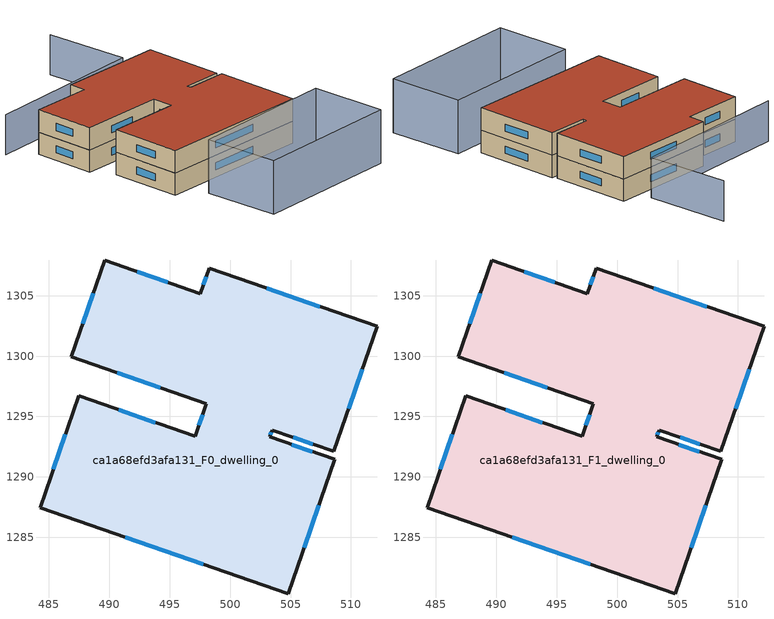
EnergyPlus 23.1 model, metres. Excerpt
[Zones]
ca1a68efd3afa131_F0_dwelling_0
 floor ground (EU_floor_Construction): 512.16,1302.46 508.57,1292.11 503.47,1293.87 503.27,1293.3 508.66,1291.44 504.81,1280.34 484.26,1287.46 487.46,1296.7 497.1,1293.36 498.03,1296.07 486.83,1299.95 489.6,1307.92 497.53,1305.17 498.26,1307.27 z0
 wall outside (EU_wall_Construction): 508.66,1291.44 503.27,1293.3 503.47,1293.87 508.57,1292.11 512.16,1302.46 498.26,1307.27 497.53,1305.17 489.6,1307.92 486.83,1299.95 498.03,1296.07 497.1,1293.36 487.46,1296.7 484.26,1287.46 504.81,1280.34 508.66,1291.44 z0:3
 window (EU_Window_Construction): 506.81,1292.08 505.11,1292.67 / 506.13,1284.14 507.34,1287.64 / 491.29,1285.02 497.77,1282.77 / 486.36,1293.53 485.35,1290.62 / 493.8,1294.5 490.76,1295.56 / 497.71,1295.14 497.42,1294.29 / 490.67,1298.62 494.2,1297.4 / 488.65,1305.19 487.78,1302.68 / 494.82,1306.12 492.31,1306.98 / 498.01,1306.55 497.78,1305.89 / 507.4,1304.11 503.02,1305.62 / 509.8,1295.65 510.93,1298.91 / 505.21,1293.27 506.82,1292.71 / 503.34,1293.5 503.4,1293.68 z1.03:1.97
ca1a68efd3afa131_F1_dwelling_0
 floor to ca1a68efd3afa131_F0_dwelling_0 (EU_floor_Construction): 512.15,1302.46 508.57,1292.11 503.47,1293.87 503.27,1293.3 508.66,1291.44 504.81,1280.34 484.25,1287.46 487.45,1296.7 497.1,1293.36 498.03,1296.07 486.83,1299.95 489.6,1307.92 497.53,1305.17 498.26,1307.27 z3
 wall outside (EU_wall_Construction): 508.66,1291.44 503.27,1293.3 503.47,1293.87 508.57,1292.11 512.16,1302.46 498.26,1307.27 497.53,1305.17 489.6,1307.92 486.83,1299.95 498.03,1296.07 497.1,1293.36 487.46,1296.7 484.26,1287.46 504.81,1280.34 508.66,1291.44 z3:6
 window (EU_Window_Construction): 506.81,1292.08 505.11,1292.67 / 506.13,1284.14 507.34,1287.64 / 491.29,1285.02 497.77,1282.77 / 486.36,1293.53 485.35,1290.62 / 493.8,1294.5 490.76,1295.56 / 497.71,1295.14 497.42,1294.29 / 490.67,1298.62 494.2,1297.4 / 488.65,1305.19 487.78,1302.68 / 494.82,1306.12 492.31,1306.98 / 498.01,1306.55 497.78,1305.89 / 507.4,1304.11 503.02,1305.62 / 509.8,1295.65 510.93,1298.91 / 505.21,1293.27 506.82,1292.71 / 503.34,1293.5 503.4,1293.68 z4.03:4.97
 roof outside (EU_roof_Construction): 504.81,1280.34 508.66,1291.44 503.27,1293.3 503.47,1293.87 508.57,1292.11 512.16,1302.46 498.26,1307.27 497.53,1305.17 489.6,1307.92 486.83,1299.95 498.03,1296.07 497.1,1293.36 487.46,1296.7 484.26,1287.46 z6
shading: 503.22,1267.91 483.42,1273.96 / 483.42,1273.96 486.46,1283.92 / 486.46,1283.92 506.26,1277.87 / 506.26,1277.87 503.22,1267.91 z0:7.2; 513.09,1316.22 509.82,1305.14 / 509.82,1305.14 487.91,1311.62 z0:5.4
[Building]
EU S2 Campaign: North Axis=0; Terrain=City; Solar Distribution=FullExterior
[Site:Location]
Cape.Town.Intl.AP: Latitude=-33.965; Longitude=18.602; Time Zone=2; Elevation=46
[SizingPeriod:WeatherFileDays]
AnnualSizingPeriod: Begin Month=1; Begin Day of Month=1; End Month=12; End Day of Month=31; Day of Week for Start Day=Monday; Use Weather File Daylight Saving Period=No; Use Weather File Rain and Snow Indicators=No
[MATERIAL]
EU_InternalMass_Material: Roughness=MediumRough; Thickness=0.1; Conductivity=1; Density=1800; Specific Heat=900; Thermal Absorptance=0.9; Solar Absorptance=0.7; Visible Absorptance=0.7
[MATERIAL:NOMASS] Roughness=MediumRough; Thermal Absorptance=0.9; Solar Absorptance=0.7; Visible Absorptance=0.7
Name | Thermal Resistance
EU_wall_NoMass | 0.493876
EU_roof_NoMass | 0.449382
EU_floor_NoMass | 1.25
[WINDOWMATERIAL:SIMPLEGLAZINGSYSTEM]
EU_Window_SimpleGlazing: UFactor=4.4; Solar Heat Gain Coefficient=0.85; Visible Transmittance=0.85
[CONSTRUCTION]
EU_wall_Construction: EU_wall_NoMass
EU_roof_Construction: EU_roof_NoMass
EU_floor_Construction: EU_floor_NoMass
EU_Window_Construction: EU_Window_SimpleGlazing
EU_InternalMass_Construction: EU_InternalMass_Material
[ZONE] Type=1; Multiplier=1; Ceiling Height=autocalculate; Volume=1410.06; Floor Area=autocalculate; Part of Total Floor Area=Yes
ca1a68efd3afa131_F0_dwelling_0; ca1a68efd3afa131_F1_dwelling_0
[INTERNALMASS] Construction=EU_InternalMass_Construction; Surface Area=470.02
Name | Zone or ZoneList
ca1a68efd3afa131_F0_dwelling_0_EU_InternalMass | ca1a68efd3afa131_F0_dwelling_0
ca1a68efd3afa131_F1_dwelling_0_EU_InternalMass | ca1a68efd3afa131_F1_dwelling_0
[OTHEREQUIPMENT] Fuel Type=Electricity; Design Level Calculation Method=Watts/Area; Power per Zone Floor Area=1; Fraction Latent=0; Fraction Radiant=0; Fraction Lost=0; Carbon Dioxide Generation Rate=0; EndUse Subcategory=EU_Step8_InternalGains
Name | Zone or ZoneList or Space or SpaceList | Schedule
EU_Step8_InternalGain_ca1a68efd3afa131_F0_dwelling_0_f000 | ca1a68efd3afa131_F0_dwelling_0 | EU_Step8_GainSchedule_ca1a68efd3afa131_F0_dwelling_0_f000
EU_Step8_InternalGain_ca1a68efd3afa131_F1_dwelling_0_f000 | ca1a68efd3afa131_F1_dwelling_0 | EU_Step8_GainSchedule_ca1a68efd3afa131_F1_dwelling_0_f000
[ZONEVENTILATION:DESIGNFLOWRATE] Schedule=EU_AlwaysOn; Design Flow Rate Calculation Method=AirChanges/Hour; Air Changes per Hour=0.64; Ventilation Type=Natural; Fan Pressure Rise=0; Fan Total Efficiency=1; Constant Term Coefficient=1; Temperature Term Coefficient=0; Velocity Term Coefficient=0; Velocity Squared Term Coefficient=0; Minimum Indoor Temperature=-100; Maximum Indoor Temperature=100; Delta Temperature=-100; Minimum Outdoor Temperature=-100; Maximum Outdoor Temperature=100; Maximum Wind Speed=40
Name | Zone or ZoneList or Space or SpaceList
EU_ConstantAir_ca1a68efd3afa131_F0_dwelling_0 | ca1a68efd3afa131_F0_dwelling_0
EU_ConstantAir_ca1a68efd3afa131_F1_dwelling_0 | ca1a68efd3afa131_F1_dwelling_0
[HVACTEMPLATE:THERMOSTAT] Constant Heating Setpoint=20; Constant Cooling Setpoint=50
EU_HeatOnly_ca1a68efd3afa131_F0_dwelling_0; EU_HeatOnly_ca1a68efd3afa131_F1_dwelling_0
[HVACTEMPLATE:ZONE:IDEALLOADSAIRSYSTEM] System Availability Schedule=EU_AlwaysOn; Maximum Heating Supply Air Temperature=50; Minimum Cooling Supply Air Temperature=13; Maximum Heating Supply Air Humidity Ratio=0.0156; Minimum Cooling Supply Air Humidity Ratio=0.0077; Heating Limit=NoLimit; Cooling Limit=NoLimit; Heating Availability Schedule=EU_AlwaysOn; Cooling Availability Schedule=EU_CoolingOff; Dehumidification Control Type=ConstantSensibleHeatRatio; Cooling Sensible Heat Ratio=0.7; Dehumidification Setpoint=60; Humidification Control Type=None; Humidification Setpoint=30; Outdoor Air Method=None; Outdoor Air Flow Rate per Person=0.00944; Outdoor Air Flow Rate per Zone Floor Area=0; Outdoor Air Flow Rate per Zone=0; Demand Controlled Ventilation Type=None; Outdoor Air Economizer Type=NoEconomizer; Heat Recovery Type=None; Sensible Heat Recovery Effectiveness=0.7; Latent Heat Recovery Effectiveness=0.65
Name | Template Thermostat
ca1a68efd3afa131_F0_dwelling_0 | EU_HeatOnly_ca1a68efd3afa131_F0_dwelling_0
ca1a68efd3afa131_F1_dwelling_0 | EU_HeatOnly_ca1a68efd3afa131_F1_dwelling_0
[SIZING:ZONE] Zone Cooling Design Supply Air Temperature Input Method=SupplyAirTemperature; Zone Cooling Design Supply Air Temperature=13; Zone Heating Design Supply Air Temperature Input Method=SupplyAirTemperature; Zone Heating Design Supply Air Temperature=50; Zone Cooling Design Supply Air Humidity Ratio=0.008; Zone Heating Design Supply Air Humidity Ratio=0.008; Cooling Design Air Flow Method=DesignDay; Cooling Design Air Flow Rate=0; Cooling Minimum Air Flow per Zone Floor Area=0.000762; Cooling Minimum Air Flow=0; Cooling Minimum Air Flow Fraction=0.2; Heating Design Air Flow Method=DesignDay; Heating Design Air Flow Rate=0; Heating Maximum Air Flow per Zone Floor Area=0.002032; Heating Maximum Air Flow=0.141576; Heating Maximum Air Flow Fraction=0.3; Account for Dedicated Outdoor Air System=No; Dedicated Outdoor Air System Control Strategy=NeutralSupplyAir; Dedicated Outdoor Air Low Setpoint Temperature for Design=autosize; Dedicated Outdoor Air High Setpoint Temperature for Design=autosize; Zone Load Sizing Method=Sensible Load Only No Latent Load; Zone Latent Cooling Design Supply Air Humidity Ratio Input Method=HumidityRatioDifference; Zone Cooling Design Supply Air Humidity Ratio Difference=0.005; Zone Latent Heating Design Supply Air Humidity Ratio Input Method=HumidityRatioDifference; Zone Humidification Design Supply Air Humidity Ratio Difference=0.005
ca1a68efd3afa131_F0_dwelling_0; ca1a68efd3afa131_F1_dwelling_0
[SCHEDULE:CONSTANT]
Name | Hourly Value
EU_AlwaysOn | 1
EU_CoolingOff | 0
[SCHEDULE:FILE] Column Number=1; Rows to Skip at Top=0; Number of Hours of Data=8760; Column Separator=Comma; Interpolate to Timestep=No; Minutes per Item=60; Adjust Schedule for Daylight Savings=Yes
Name | File
EU_Step8_GainSchedule_ca1a68efd3afa131_F0_dwelling_0_f000 | ../../schedules/ca1a68efd3afa131/ca1a68efd3afa131_F0_dwelling_0_f000_gain.csv
EU_Step8_GainSchedule_ca1a68efd3afa131_F1_dwelling_0_f000 | ../../schedules/ca1a68efd3afa131/ca1a68efd3afa131_F1_dwelling_0_f000_gain.csv
